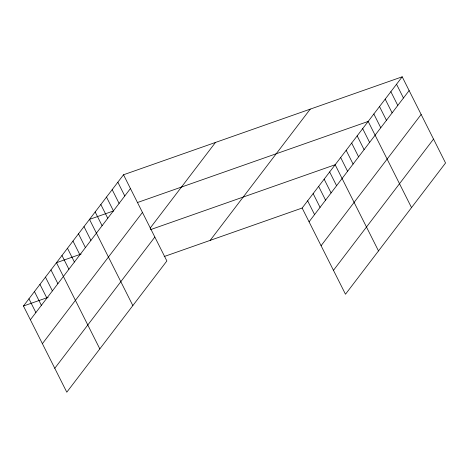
<?xml version="1.0" encoding="UTF-8"?>
<svg xmlns="http://www.w3.org/2000/svg" width="469" height="469" viewBox="0 0 469 469"><rect width="100%" height="100%" fill="white"/><g stroke="black" fill="none" stroke-linecap="round" stroke-linejoin="round"><path stroke-width="0.7" d="M123.517 174.773L166.864 260.957L66.797 392.195L23.45 306.011L123.517 174.773L402.203 76.805L445.55 162.989L345.483 294.227L302.136 208.043L402.203 76.805M30.374 319.77L130.441 188.532M42.392 343.671L142.459 212.434M150.133 228.151L215.482 142.441M54.773 368.294L154.846 237.056M210.171 240.374L310.238 109.136M309.059 221.808L409.126 90.57M321.077 245.709L421.144 114.471M333.465 270.332L433.532 139.094M113.486 210.956L89.497 219.392L132.838 305.577M137.476 202.526L368.183 121.43L411.524 207.615M81.131 254.034L56.473 262.699L99.821 348.883M150.496 229.646L335.159 164.736L378.506 250.921M23.45 306.011L48.108 297.34M164.168 256.543L302.136 208.043M396.534 84.244L403.457 98.009M390.865 91.684L397.782 105.443M385.19 99.117L392.113 112.882M379.521 106.557L386.444 120.316M373.852 113.99L380.775 127.756M362.678 128.647L369.601 142.406M357.173 135.863L364.096 149.629M351.668 143.08L358.592 156.845M346.163 150.303L353.087 164.062M340.664 157.52L347.582 171.279M329.654 171.953L336.578 185.718M324.149 179.176L331.073 192.935M318.644 186.392L325.568 200.152M313.145 193.609L320.063 207.374M307.641 200.826L314.564 214.591M117.848 182.207L124.772 195.972M112.179 189.646L119.097 203.405M106.504 197.08L113.428 210.845M100.835 204.519L107.759 218.278M95.166 211.953L102.09 225.718M83.992 226.609L90.916 240.374M78.487 233.826L85.411 247.591M72.982 241.048L79.906 254.808M67.477 248.265L74.401 262.024M61.978 255.482L68.896 269.247M50.969 269.921L57.892 283.681M45.464 277.138L52.387 290.897M39.959 284.355L46.882 298.12M34.46 291.571L41.378 305.337M28.955 298.788L35.879 312.553"/></g></svg>
